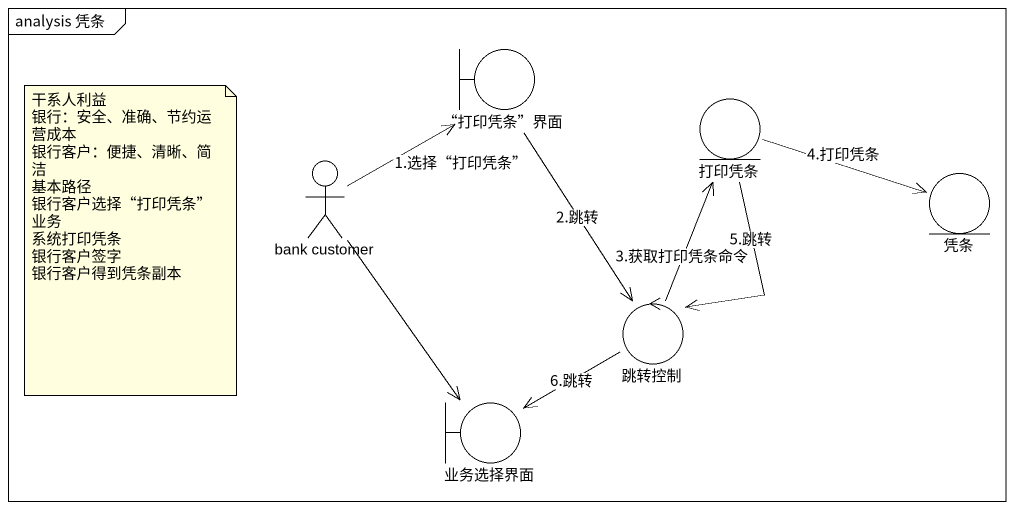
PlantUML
@startuml
mainframe analysis 凭条
boundary "“打印凭条”界面" as 打印凭条_界面
entity 打印凭条
actor "bank customer" as bank_customer
entity 凭条
control 跳转控制
boundary 业务选择界面
打印凭条_界面 --> 跳转控制 : 2.跳转
打印凭条 -right-> 凭条 : 4.打印凭条
打印凭条 --> 跳转控制 : 5.跳转
bank_customer -up-> 打印凭条_界面 : 1.选择“打印凭条”
bank_customer --> 业务选择界面
跳转控制 -up-> 打印凭条 : 3.获取打印凭条命令
跳转控制 --> 业务选择界面 : 6.跳转
note as N1
  干系人利益
  银行：安全、准确、节约运营成本
  银行客户：便捷、清晰、简洁
  基本路径
  银行客户选择“打印凭条”业务
  系统打印凭条
  银行客户签字
  银行客户得到凭条副本
end note
@enduml
